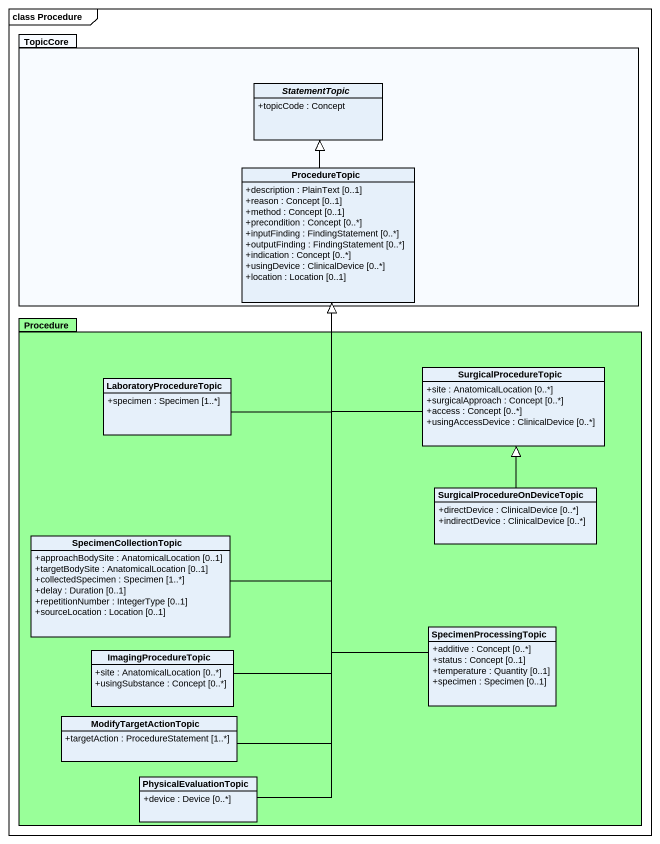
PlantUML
@startuml
mainframe class Procedure
hide circle
hide empty members
skinparam classAttributeIconSize 0
package TopicCore {
  abstract class StatementTopic {
    +topicCode : Concept
  }
  class ProcedureTopic {
    +description : PlainText [0..1]
    +reason : Concept [0..1]
    +method : Concept [0..1]
    +precondition : Concept [0..*]
    +inputFinding : FindingStatement [0..*]
    +outputFinding : FindingStatement [0..*]
    +indication : Concept [0..*]
    +usingDevice : ClinicalDevice [0..*]
    +location : Location [0..1]
  }
}
package Procedure #99FF99 {
  class SurgicalProcedureTopic {
    +site : AnatomicalLocation [0..*]
    +surgicalApproach : Concept [0..*]
    +access : Concept [0..*]
    +usingAccessDevice : ClinicalDevice [0..*]
  }
  class LaboratoryProcedureTopic {
    +specimen : Specimen [1..*]
  }
  class "SurgicalProcedureOnDeviceTopic" as SurgicalProcedureOnDeviceTop {
    +directDevice : ClinicalDevice [0..*]
    +indirectDevice : ClinicalDevice [0..*]
  }
  class SpecimenCollectionTopic {
    +approachBodySite : AnatomicalLocation [0..1]
    +targetBodySite : AnatomicalLocation [0..1]
    +collectedSpecimen : Specimen [1..*]
    +delay : Duration [0..1]
    +repetitionNumber : IntegerType [0..1]
    +sourceLocation : Location [0..1]
  }
  class SpecimenProcessingTopic {
    +additive : Concept [0..*]
    +status : Concept [0..1]
    +temperature : Quantity [0..1]
    +specimen : Specimen [0..1]
  }
  class ImagingProcedureTopic {
    +site : AnatomicalLocation [0..*]
    +usingSubstance : Concept [0..*]
  }
  class ModifyTargetActionTopic {
    +targetAction : ProcedureStatement [1..*]
  }
  class PhysicalEvaluationTopic {
    +device : Device [0..*]
  }
}
ProcedureTopic -up-|> StatementTopic
SurgicalProcedureTopic -up-|> ProcedureTopic
LaboratoryProcedureTopic -up-|> ProcedureTopic
SurgicalProcedureOnDeviceTop -up-|> SurgicalProcedureTopic
SpecimenCollectionTopic -up-|> ProcedureTopic
SpecimenProcessingTopic -up-|> ProcedureTopic
ImagingProcedureTopic -up-|> ProcedureTopic
ModifyTargetActionTopic -up-|> ProcedureTopic
PhysicalEvaluationTopic -up-|> ProcedureTopic
@enduml
